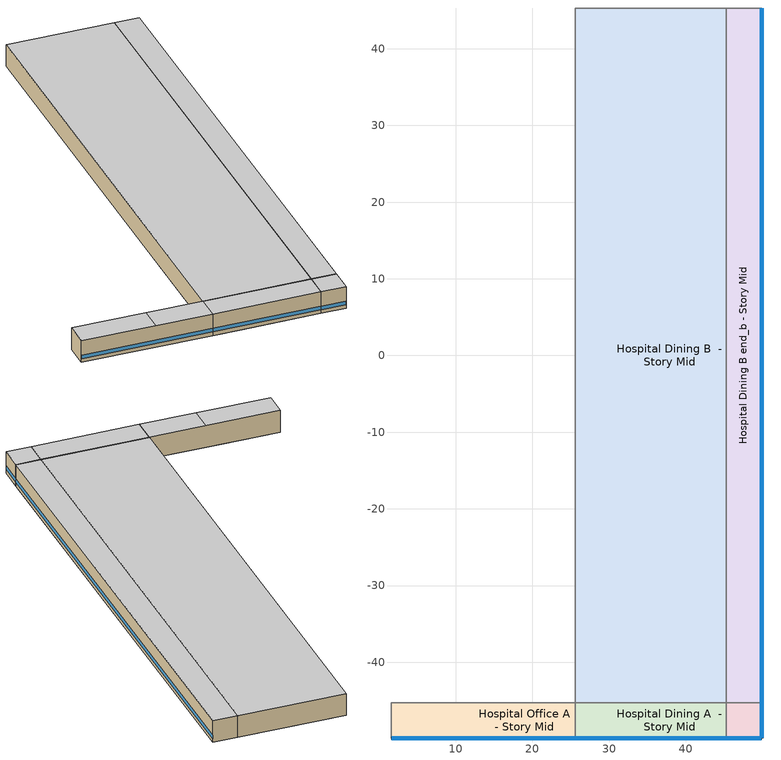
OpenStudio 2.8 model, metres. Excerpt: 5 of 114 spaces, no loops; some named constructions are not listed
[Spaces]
Hospital Office A  - Story Mid
 floor to Hospital Radiology A  - Story Ground: 25.59,-45.31 25.59,-49.88 12.3,-49.88 12.3,-45.31 z4.27
 floor to Hospital PhysTherapy A  - Story Ground: 12.3,-45.31 12.3,-49.88 1.62,-49.88 1.62,-45.31 z4.27
 wall outside (Typical Insulated Exterior Mass Wall R-8.33): 1.62,-49.88 25.59,-49.88 z4.27:8.53
 wall to Hospital ICE_Open A  - Story Mid: 1.62,-45.31 1.62,-49.88 z4.27:8.53
 wall to Hospital Office B  - Story Mid: 25.59,-45.31 1.62,-45.31 z4.27:8.53
 wall to Hospital Dining A  - Story Mid: 25.59,-49.88 25.59,-45.31 z4.27:8.53
 window (U 0.59 SHGC 0.36 Simple Glazing Window U-0.59 SHGC 0.36): 1.65,-49.88 25.57,-49.88 z5.03:5.71
 ceiling to Hospital Lobby A  - Story Mid2: 15.19,-49.88 15.19,-45.31 1.62,-45.31 1.62,-49.88 z8.53
 ceiling to Hospital Kitchen A  - Story Mid2: 25.59,-49.88 25.59,-45.31 15.19,-45.31 15.19,-49.88 z8.53
Hospital Dining A  - Story Mid
 floor to Hospital OR A  - Story Ground: 45.31,-45.31 45.31,-49.88 30.49,-49.88 30.49,-45.31 z4.27
 floor to Hospital Radiology A  - Story Ground: 30.49,-45.31 30.49,-49.88 25.59,-49.88 25.59,-45.31 z4.27
 wall outside (Typical Insulated Exterior Mass Wall R-8.33): 25.59,-49.88 45.31,-49.88 z4.27:8.53
 wall to Hospital Dining B  - Story Mid: 45.31,-45.31 25.59,-45.31 z4.27:8.53
 wall to Hospital Dining A end_b - Story Mid: 45.31,-49.88 45.31,-45.31 z4.27:8.53
 window (U 0.59 SHGC 0.36 Simple Glazing Window U-0.59 SHGC 0.36): 25.62,-49.88 45.29,-49.88 z5.03:5.71
 ceiling to Hospital Kitchen A  - Story Mid2: 45.31,-49.88 45.31,-45.31 25.59,-45.31 25.59,-49.88 z8.53
Hospital Dining B  - Story Mid
 floor to Hospital OR B  - Story Ground: 45.31,45.31 45.31,-45.31 30.49,-45.31 30.49,45.31 z4.27
 floor to Hospital Radiology B  - Story Ground: 30.49,45.31 30.49,-45.31 25.59,-45.31 25.59,45.31 z4.27
 wall to Hospital Office B  - Story Mid: 25.59,45.31 25.59,-45.31 z4.27:8.53
 wall to Hospital Dining C  - Story Mid: 45.31,45.31 25.59,45.31 z4.27:8.53
 wall to Hospital Dining B end_b - Story Mid: 45.31,-45.31 45.31,45.31 z4.27:8.53
 ceiling to Hospital Kitchen B  - Story Mid2: 45.31,-45.31 45.31,45.31 25.59,45.31 25.59,-45.31 z8.53
Hospital Dining A end_b - Story Mid
 floor to Hospital OR A end_b - Story Ground: 45.31,-49.88 45.31,-45.31 49.88,-45.31 49.88,-49.88 z4.27
 wall outside (Typical Insulated Exterior Mass Wall R-8.33): 45.31,-49.88 49.88,-49.88 49.88,-45.31 z4.27:8.53
 wall to Hospital Dining B end_b - Story Mid: 49.88,-45.31 45.31,-45.31 z4.27:8.53
 window (U 0.59 SHGC 0.36 Simple Glazing Window U-0.59 SHGC 0.36): 49.88,-49.86 49.88,-45.34 / 45.34,-49.88 49.86,-49.88 z5.03:5.72
 ceiling to Hospital Kitchen A end_b - Story Mid2: 49.88,-49.88 49.88,-45.31 45.31,-45.31 45.31,-49.88 z8.53
Hospital Dining B end_b - Story Mid
 floor to Hospital OR B end_b - Story Ground: 45.31,-45.31 45.31,45.31 49.88,45.31 49.88,-45.31 z4.27
 wall outside (Typical Insulated Exterior Mass Wall R-8.33): 49.88,-45.31 49.88,45.31 z4.27:8.53
 wall to Hospital Dining C end_b - Story Mid: 49.88,45.31 45.31,45.31 z4.27:8.53
 window (U 0.59 SHGC 0.36 Simple Glazing Window U-0.59 SHGC 0.36): 49.88,-45.29 49.88,45.29 z5.03:5.71
 ceiling to Hospital Kitchen B end_b - Story Mid2: 49.88,-45.31 49.88,45.31 45.31,45.31 45.31,-45.31 z8.53
[Schedule:Ruleset]
Name | Default Day Schedule | Summer Design Day Schedule | Winter Design Day Schedule
Hospital Kitchen_Elec_Equip_SCH | Hospital Kitchen_Elec_Equip_SCH Default | Hospital Kitchen_Elec_Equip_SCH Summer Design Day | Hospital Kitchen_Elec_Equip_SCH Winter Design Day
Hospital Kitchen Gas | Hospital Kitchen Gas Default | Hospital Kitchen Gas Summer Design Day | Hospital Kitchen Gas Winter Design Day
[Schedule:Day]
Hospital Kitchen_Elec_Equip_SCH Default: Yes, 0, 15, 0.19, 0, 30, 0.185714, 0, 45, 0.181429, 1, 0, 0.177143, 1, 15, 0.172857, 1, 30, 0.168571, 1, 45, 0.164286, 2, 0, 0.16, 2, 15, 0.155714, 2, 30, 0.151429, 2, 45, 0.147143, 3, 0, 0.142857, 3, 15, 0.138571, 3, 30, 0.134286, 3, 45, 0.13, 4, 0, 0.125714, 4, 15, 0.121429, 4, 30, 0.117143, 4, 45, 0.112857, 5, 0, 0.108571, 5, 15, 0.104286, 5, 30, 0.1, 9, 0, 0.1, 9, 15, 0.1375, 9, 30, 0.175, 9, 45, 0.2125, 10, 0, 0.25, 10, 15, 0.275, 10, 30, 0.3, 10, 45, 0.325, 11, 0, 0.35, 11, 18, 0.35, 11, 33, 0.33, 11, 37, 0.35, 12, 37, 0.35, 12, 52, 0.341667, 13, 7, 0.333333, 13, 22, 0.325, 13, 37, 0.316667, 13, 52, 0.308333, 14, 7, 0.3, 14, 22, 0.291667, 14, 37, 0.283333, 14, 52, 0.275, 15, 7, 0.266667, 15, 22, 0.258333, 15, 37, 0.25, 15, 52, 0.258333, 16, 7, 0.266667, 16, 22, 0.275, 16, 37, 0.283333, 16, 52, 0.291667, 17, 7, 0.3, 17, 22, 0.308333, 17, 37, 0.316667, 17, 52, 0.325, 18, 7, 0.333333, 18, 22, 0.341667, 18, 37, 0.35, 18, 52, 0.31, 19, 7, 0.27, 19, 15, 0.25, 20, 45, 0.25, 21, 0, 0.245714, 21, 15, 0.241429, 21, 30, 0.237143, 21, 45, 0.232857, 22, 0, 0.228571, 22, 15, 0.224286, 22, 30, 0.22, 22, 45, 0.215714, 23, 0, 0.211429, 23, 15, 0.207143, 23, 30, 0.202857, 23, 45, 0.198571, 24, 0, 0.194286
Hospital Kitchen_Elec_Equip_SCH Winter Design Day; Hospital Kitchen_Elec_Equip_SCH Summer Design Day: 6, 0, 0.1, 7, 0, 0.25, 9, 0, 0.35, 10, 0, 0.25, 13, 0, 0.35, 16, 0, 0.25, 19, 0, 0.35, 24, 0, 0.25
Hospital Kitchen_Elec_Equip_SCH Default|WntrDsn|SmrDsn|Sun|Sat Day; autogen Schedule Rule 14 1_day_sch: Yes, 0, 15, 0.165625, 0, 30, 0.15625, 0, 45, 0.146875, 1, 0, 0.1375, 1, 15, 0.128125, 1, 30, 0.11875, 1, 45, 0.109375, 2, 0, 0.1, 5, 30, 0.1, 5, 45, 0.1375, 6, 0, 0.175, 6, 15, 0.2125, 6, 30, 0.25, 6, 45, 0.275, 7, 0, 0.3, 7, 15, 0.325, 7, 30, 0.35, 8, 30, 0.35, 8, 45, 0.325, 9, 0, 0.3, 9, 15, 0.275, 9, 30, 0.25, 9, 45, 0.275, 10, 0, 0.3, 10, 15, 0.325, 10, 30, 0.35, 11, 30, 0.35, 11, 45, 0.341667, 12, 0, 0.333333, 12, 15, 0.325, 12, 30, 0.316667, 12, 45, 0.308333, 13, 0, 0.3, 13, 15, 0.291667, 13, 30, 0.283333, 13, 45, 0.275, 14, 0, 0.266667, 14, 15, 0.258333, 14, 30, 0.25, 14, 45, 0.258333, 15, 0, 0.266667, 15, 15, 0.275, 15, 30, 0.283333, 15, 45, 0.291667, 16, 0, 0.3, 16, 15, 0.308333, 16, 30, 0.316667, 16, 45, 0.325, 17, 0, 0.333333, 17, 15, 0.341667, 17, 30, 0.35, 17, 45, 0.341667, 18, 0, 0.333333, 18, 15, 0.325, 18, 30, 0.316667, 18, 45, 0.308333, 19, 0, 0.3, 19, 15, 0.291667, 19, 30, 0.283333, 19, 45, 0.275, 20, 0, 0.266667, 20, 15, 0.258333, 20, 30, 0.25, 22, 0, 0.25, 22, 15, 0.240625, 22, 30, 0.23125, 22, 45, 0.221875, 23, 0, 0.2125, 23, 15, 0.203125, 23, 30, 0.19375, 23, 45, 0.184375, 24, 0, 0.175
Hospital Kitchen Gas Default; autogen Hospital Kitchen Gas 1_day_sch: Yes, 0, 15, 0.0275, 0, 30, 0.02, 4, 30, 0.02, 4, 45, 0.0275, 5, 0, 0.035, 5, 15, 0.0425, 5, 30, 0.05, 5, 45, 0.0625, 6, 0, 0.075, 6, 15, 0.0875, 6, 30, 0.1, 6, 45, 0.1125, 7, 0, 0.125, 7, 15, 0.1375, 7, 30, 0.15, 7, 45, 0.1625, 8, 0, 0.175, 8, 15, 0.1875, 8, 30, 0.2, 8, 45, 0.1875, 9, 0, 0.175, 9, 15, 0.1625, 9, 30, 0.15, 9, 45, 0.175, 10, 0, 0.2, 10, 15, 0.225, 10, 30, 0.25, 12, 30, 0.25, 12, 45, 0.2375, 13, 0, 0.225, 13, 15, 0.2125, 13, 30, 0.2, 13, 45, 0.1875, 14, 0, 0.175, 14, 15, 0.1625, 14, 30, 0.15, 14, 45, 0.1625, 15, 0, 0.175, 15, 15, 0.1875, 15, 30, 0.2, 15, 45, 0.225, 16, 0, 0.25, 16, 15, 0.275, 16, 30, 0.3, 18, 0, 0.3, 18, 15, 0.2875, 18, 30, 0.275, 18, 45, 0.2625, 19, 0, 0.25, 19, 15, 0.2375, 19, 30, 0.225, 19, 45, 0.2125, 20, 0, 0.2, 20, 30, 0.2, 20, 45, 0.1875, 21, 0, 0.175, 21, 15, 0.1625, 21, 30, 0.15, 21, 45, 0.1375, 22, 0, 0.125, 22, 15, 0.1125, 22, 30, 0.1, 22, 45, 0.0875, 23, 0, 0.075, 23, 15, 0.0625, 23, 30, 0.05, 23, 45, 0.0425, 24, 0, 0.035
Hospital Kitchen Gas Default|Sun Day: Yes, 8, 0, 0.02, 8, 15, 0.0275, 8, 30, 0.035, 8, 45, 0.0425, 9, 0, 0.05, 9, 15, 0.0625, 9, 30, 0.075, 9, 45, 0.0875, 10, 0, 0.1, 10, 15, 0.1125, 10, 30, 0.125, 10, 45, 0.1375, 11, 0, 0.15, 11, 15, 0.19, 11, 18, 0.2, 11, 33, 0.23, 11, 37, 0.25, 13, 37, 0.25, 13, 52, 0.2375, 14, 7, 0.225, 14, 22, 0.2125, 14, 37, 0.2, 14, 52, 0.1875, 15, 7, 0.175, 15, 22, 0.1625, 15, 37, 0.15, 15, 52, 0.1625, 16, 7, 0.175, 16, 22, 0.1875, 16, 37, 0.2, 16, 52, 0.244444, 17, 7, 0.288889, 17, 11, 0.3, 17, 26, 0.284, 17, 41, 0.268, 17, 56, 0.252, 18, 11, 0.236, 18, 26, 0.22, 18, 41, 0.204, 18, 45, 0.2, 19, 15, 0.2, 19, 30, 0.1875, 19, 45, 0.175, 20, 0, 0.1625, 20, 15, 0.15, 20, 30, 0.1375, 20, 45, 0.125, 21, 0, 0.1125, 21, 15, 0.1, 21, 30, 0.0875, 21, 45, 0.075, 22, 0, 0.0625, 22, 15, 0.05, 22, 30, 0.0425, 22, 45, 0.035, 23, 0, 0.0275, 23, 15, 0.02, 24, 0, 0.02
Hospital Kitchen Gas Summer Design Day: 24, 0, 0.25
Hospital Kitchen Gas Winter Design Day: 24, 0, 0
114 space(s) Occ Sch Sunday 1: Yes, 6, 0, 0, 6, 15, 0.0123262, 6, 30, 0.0246525, 6, 45, 0.0369787, 7, 0, 0.049305, 7, 15, 0.0369787, 7, 30, 0.0246525, 7, 45, 0.0123262, 8, 0, 0, 8, 15, 0.0123262, 8, 30, 0.0246525, 8, 45, 0.0369787, 9, 0, 0.049305, 9, 15, 0.0369787, 9, 30, 0.0246525, 9, 45, 0.0123262, 10, 0, 0, 10, 15, 0.00309744, 10, 30, 0.00619488, 10, 45, 0.00929232, 11, 0, 0.0123898, 11, 15, 0.00929232, 11, 30, 0.00619488, 11, 45, 0.00309744, 12, 0, 0, 16, 37, 0, 16, 52, 0.00309744, 17, 7, 0.00619488, 17, 22, 0.00929232, 17, 37, 0.0123898, 17, 52, 0.0419219, 17, 56, 0.049305, 19, 15, 0, 19, 30, 0.0123262, 19, 45, 0.0246525, 20, 0, 0.0369787, 20, 15, 0.049305, 20, 30, 0.0369787, 20, 45, 0.0246525, 21, 0, 0.0123262, 21, 15, 0, 24, 0, 0
114 space(s) Occ Sch Saturday 1: Yes, 6, 0, 0, 6, 15, 0.0123262, 6, 30, 0.0246525, 6, 45, 0.0369787, 7, 0, 0.049305, 7, 15, 0.0369787, 7, 30, 0.0246525, 7, 45, 0.0123262, 8, 0, 0, 8, 15, 0.0123262, 8, 30, 0.0246525, 8, 45, 0.0369787, 9, 0, 0.049305, 9, 15, 0.046271, 9, 30, 0.0432371, 9, 45, 0.0402032, 10, 0, 0.0371693, 10, 15, 0.027877, 10, 30, 0.0185846, 10, 45, 0.00929232, 11, 0, 0, 11, 15, 0.0198236, 11, 18, 0.0247795, 14, 37, 0, 14, 52, 0.00619488, 15, 7, 0.0123898, 15, 22, 0.0185846, 15, 37, 0.0247795, 15, 52, 0.0185846, 16, 7, 0.0123898, 16, 22, 0.00619488, 16, 37, 0, 17, 37, 0, 17, 52, 0.039444, 17, 56, 0.049305, 18, 11, 0.0297354, 18, 15, 0.0371693, 18, 30, 0.027877, 18, 45, 0.0185846, 19, 0, 0.00929232, 19, 15, 0, 19, 30, 0.0123262, 19, 45, 0.0246525, 20, 0, 0.0369787, 20, 15, 0.049305, 20, 30, 0.0369787, 20, 45, 0.0246525, 21, 0, 0.0123262, 21, 15, 0, 24, 0, 0
autogen Elevator Schedule 1 2_day_sch: Yes, 2, 30, 0, 2, 45, 0.0216186, 3, 0, 0.0432371, 3, 15, 0.0648557, 3, 30, 0.0864742, 3, 45, 0.0648557, 4, 0, 0.0432371, 4, 15, 0.0216186, 4, 30, 0, 4, 45, 0.0309109, 5, 0, 0.0618218, 5, 15, 0.0927326, 5, 30, 0.123644, 5, 45, 0.117512, 6, 0, 0.111381, 6, 15, 0.105249, 6, 30, 0.0991181, 6, 45, 0.0743385, 7, 0, 0.049559, 7, 15, 0.0247795, 7, 30, 0, 16, 30, 0, 16, 45, 0.0371058, 17, 0, 0.0742115, 17, 15, 0.111317, 17, 30, 0.148423, 17, 45, 0.111317, 18, 0, 0.0742115, 18, 15, 0.0371058, 18, 30, 0, 18, 45, 0.0185846, 19, 0, 0.0371693, 19, 15, 0.0557539, 19, 30, 0.0743385, 19, 45, 0.0557539, 20, 0, 0.0371693, 20, 15, 0.0185846, 20, 30, 0, 20, 45, 0.0216186, 21, 0, 0.0432371, 21, 15, 0.0648557, 21, 30, 0.0864742, 21, 45, 0.0648557, 22, 0, 0.0432371, 22, 15, 0.0216186, 22, 30, 0, 24, 0, 0
[Schedule:Rule] Apply Sunday=Yes
Name | Schedule Ruleset | Rule Order | Day Schedule | Apply Saturday | Date Specification Type | Start Month | Start Day | End Month | End Day | Apply Monday | Apply Tuesday | Apply Wednesday | Apply Thursday | Apply Friday | Specific Month 1 | Specific Day 1 | Specific Month 2 | Specific Day 2 | Specific Month 3 | Specific Day 3 | Specific Month 4 | Specific Day 4 | Specific Month 5 | Specific Day 5 | Specific Month 6 | Specific Day 6 | Specific Month 7 | Specific Day 7 | Specific Month 8 | Specific Day 8 | Specific Month 9 | Specific Day 9 | Specific Month 10 | Specific Day 10 | Specific Month 11 | Specific Day 11 | Specific Month 12 | Specific Day 12 | Specific Month 13 | Specific Day 13 | Specific Month 14 | Specific Day 14 | Specific Month 15 | Specific Day 15 | Specific Month 16 | Specific Day 16 | Specific Month 17 | Specific Day 17 | Specific Month 18 | Specific Day 18 | Specific Month 19 | Specific Day 19 | Specific Month 20 | Specific Day 20 | Specific Month 21 | Specific Day 21 | Specific Month 22 | Specific Day 22 | Specific Month 23 | Specific Day 23 | Specific Month 24 | Specific Day 24 | Specific Month 25 | Specific Day 25 | Specific Month 26 | Specific Day 26 | Specific Month 27 | Specific Day 27 | Specific Month 28 | Specific Day 28 | Specific Month 29 | Specific Day 29 | Specific Month 30 | Specific Day 30 | Specific Month 31 | Specific Day 31 | Specific Month 32 | Specific Day 32 | Specific Month 33 | Specific Day 33 | Specific Month 34 | Specific Day 34 | Specific Month 35 | Specific Day 35 | Specific Month 36 | Specific Day 36 | Specific Month 37 | Specific Day 37 | Specific Month 38 | Specific Day 38 | Specific Month 39 | Specific Day 39 | Specific Month 40 | Specific Day 40 | Specific Month 41 | Specific Day 41 | Specific Month 42 | Specific Day 42 | Specific Month 43 | Specific Day 43 | Specific Month 44 | Specific Day 44 | Specific Month 45 | Specific Day 45 | Specific Month 46 | Specific Day 46 | Specific Month 47 | Specific Day 47 | Specific Month 48 | Specific Day 48 | Specific Month 49 | Specific Day 49 | Specific Month 50 | Specific Day 50 | Specific Month 51 | Specific Day 51 | Specific Month 52 | Specific Day 52 | Specific Month 53 | Specific Day 53
Schedule Rule 14 | Hospital Kitchen_Elec_Equip_SCH | 0 | Hospital Kitchen_Elec_Equip_SCH Default|WntrDsn|SmrDsn|Sun|Sat Day | Yes | DateRange | 1 | 1 | 12 | 31
Schedule Rule 15 | Hospital Kitchen Gas | 0 | Hospital Kitchen Gas Default|Sun Day |  | DateRange | 1 | 1 | 12 | 31
autogen Hospital Kitchen Gas 1 | Hospital Kitchen Gas | 1 | autogen Hospital Kitchen Gas 1_day_sch | Yes | SpecificDates |  |  |  |  | Yes | Yes | Yes | Yes | Yes | 1 | 2 | 1 | 9 | 1 | 16 | 1 | 23 | 1 | 30 | 2 | 6 | 2 | 13 | 2 | 20 | 2 | 27 | 3 | 5 | 3 | 12 | 3 | 19 | 3 | 26 | 4 | 2 | 4 | 9 | 4 | 16 | 4 | 23 | 4 | 30 | 5 | 7 | 5 | 14 | 5 | 21 | 5 | 28 | 6 | 4 | 6 | 11 | 6 | 18 | 6 | 25 | 7 | 2 | 7 | 9 | 7 | 16 | 7 | 23 | 7 | 30 | 8 | 6 | 8 | 13 | 8 | 20 | 8 | 27 | 9 | 3 | 9 | 10 | 9 | 17 | 9 | 24 | 10 | 1 | 10 | 8 | 10 | 15 | 10 | 22 | 10 | 29 | 11 | 5 | 11 | 12 | 11 | 19 | 11 | 26 | 12 | 3 | 12 | 10 | 12 | 17 | 12 | 24 | 12 | 31
autogen Schedule Rule 14 1 | Hospital Kitchen_Elec_Equip_SCH | 1 | autogen Schedule Rule 14 1_day_sch | Yes | SpecificDates |  |  |  |  | Yes | Yes | Yes | Yes | Yes | 1 | 3 | 1 | 10 | 1 | 17 | 1 | 24 | 1 | 31 | 2 | 7 | 2 | 14 | 2 | 21 | 2 | 28 | 3 | 6 | 3 | 13 | 3 | 20 | 3 | 27 | 4 | 3 | 4 | 10 | 4 | 17 | 4 | 24 | 5 | 1 | 5 | 8 | 5 | 15 | 5 | 22 | 5 | 29 | 6 | 5 | 6 | 12 | 6 | 19 | 6 | 26 | 7 | 3 | 7 | 10 | 7 | 17 | 7 | 24 | 7 | 31 | 8 | 7 | 8 | 14 | 8 | 21 | 8 | 28 | 9 | 4 | 9 | 11 | 9 | 18 | 9 | 25 | 10 | 2 | 10 | 9 | 10 | 16 | 10 | 23 | 10 | 30 | 11 | 6 | 11 | 13 | 11 | 20 | 11 | 27 | 12 | 4 | 12 | 11 | 12 | 18 | 12 | 25
